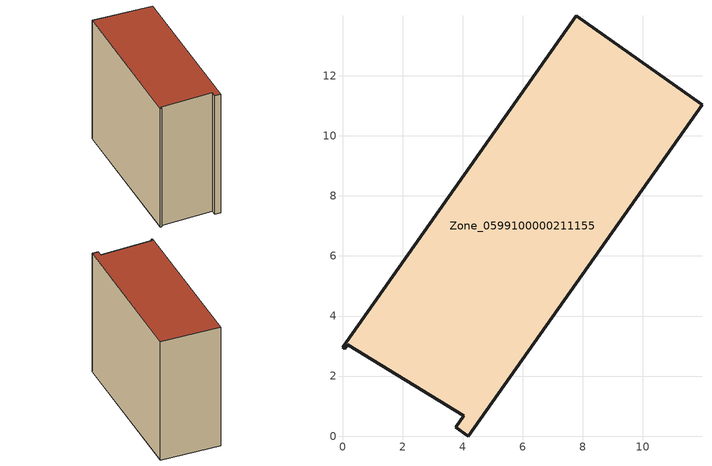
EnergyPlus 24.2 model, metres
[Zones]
Zone_0599100000211155
 floor ground (C_G): 4.03,0.68 0.18,3.05 0.07,2.9 0,2.96 7.78,14 11.97,11.04 4.19,0 3.77,0.3 z3.37
 wall outside (C_F): 4.19,0 11.97,11.04 7.78,14 0,2.96 0.07,2.9 0.18,3.05 4.03,0.68 3.77,0.3 4.19,0 z3.37:14.5
 roof outside (C_R): 0.18,3.05 4.03,0.68 3.77,0.3 4.19,0 11.97,11.04 7.78,14 0,2.96 0.07,2.9 z14.5
[BUILDING]
Pand.0599100000211155: North Axis=0; Terrain=City; Loads Convergence Tolerance Value=0.04; Temperature Convergence Tolerance Value=0.4; Solar Distribution=FullExterior; Maximum Number of Warmup Days=25; Minimum Number of Warmup Days=1
[Site:Location]
Rotterdam.The.Hague.AP_ZH_NLD Design_Conditions: Latitude=51.96; Longitude=4.45; Time Zone=1; Elevation=-4.5
[SITE:GROUNDTEMPERATURE:BUILDINGSURFACE]
18, 18, 18, 18, 18, 18, 18, 18, 18, 18, 18, 18
[MATERIAL] Thermal Absorptance=0.9; Solar Absorptance=0.7; Visible Absorptance=0.7
Name | Roughness | Thickness | Conductivity | Density | Specific Heat
G.TC.1992-2005 | MediumSmooth | 0.15 | 0.06 | 540 | 1210
F.TC.1992-2005 | Rough | 0.3 | 0.12 | 1920 | 840
R.TC.1992-2005 | MediumRough | 0.2 | 0.08 | 1500 | 1000
[CONSTRUCTION]
C_G: G.TC.1992-2005
C_F: F.TC.1992-2005
C_R: R.TC.1992-2005
[ZONE]
Zone_0599100000211155: Type=1; Multiplier=1; Ceiling Height=Autocalculate; Volume=Autocalculate; Floor Area=autocalculate; Part of Total Floor Area=Yes
[ZONEINFILTRATION:DESIGNFLOWRATE]
Infil_Zone_0599100000211155: Zone or ZoneList or Space or SpaceList=Zone_0599100000211155; Schedule=AlwaysOn; Design Flow Rate Calculation Method=Flow/Area; Flow Rate per Floor Area=0.0015; Constant Term Coefficient=1; Temperature Term Coefficient=0; Velocity Term Coefficient=0; Velocity Squared Term Coefficient=0
[HVACTEMPLATE:ZONE:IDEALLOADSAIRSYSTEM]
Zone_0599100000211155: Maximum Heating Supply Air Temperature=50; Minimum Cooling Supply Air Temperature=13; Maximum Heating Supply Air Humidity Ratio=0.0156; Minimum Cooling Supply Air Humidity Ratio=0.0077; Heating Limit=NoLimit; Cooling Limit=NoLimit; Dehumidification Control Type=ConstantSensibleHeatRatio; Cooling Sensible Heat Ratio=0.7; Dehumidification Setpoint=60; Humidification Control Type=None; Humidification Setpoint=30; Outdoor Air Method=None; Outdoor Air Flow Rate per Person=0.00944; Outdoor Air Flow Rate per Zone Floor Area=0; Outdoor Air Flow Rate per Zone=0; Demand Controlled Ventilation Type=None; Outdoor Air Economizer Type=NoEconomizer; Heat Recovery Type=None; Sensible Heat Recovery Effectiveness=0.7; Latent Heat Recovery Effectiveness=0.65
[ZONECONTROL:THERMOSTAT]
ThermostatControl_Zone_0599100000211155: Zone or ZoneList=Zone_0599100000211155; Control Type Schedule=DualSetpointControlType; Control 1=Thermostat_Zone_0599100000211155; Temperature Difference Between Cutout And Setpoint=0
[THERMOSTATSETPOINT:DUALSETPOINT]
Thermostat_Zone_0599100000211155: Heating Setpoint Temperature Schedule=HeatingSetpoint_Zone_0599100000211155; Cooling Setpoint Temperature Schedule=CoolingSetpoint_Zone_0599100000211155
[SCHEDULE:COMPACT]
HeatingSetpoint_Zone_0599100000211155: Through: 12/31, For: AllDays, Until: 24:00, 21
CoolingSetpoint_Zone_0599100000211155: Through: 12/31, For: AllDays, Until: 24:00, 24
DualSetpointControlType: Through: 12/31, For: AllDays, Until: 24:00, 4
AlwaysOn: Through: 12/31, For: AllDays, Until: 24:00, 1
